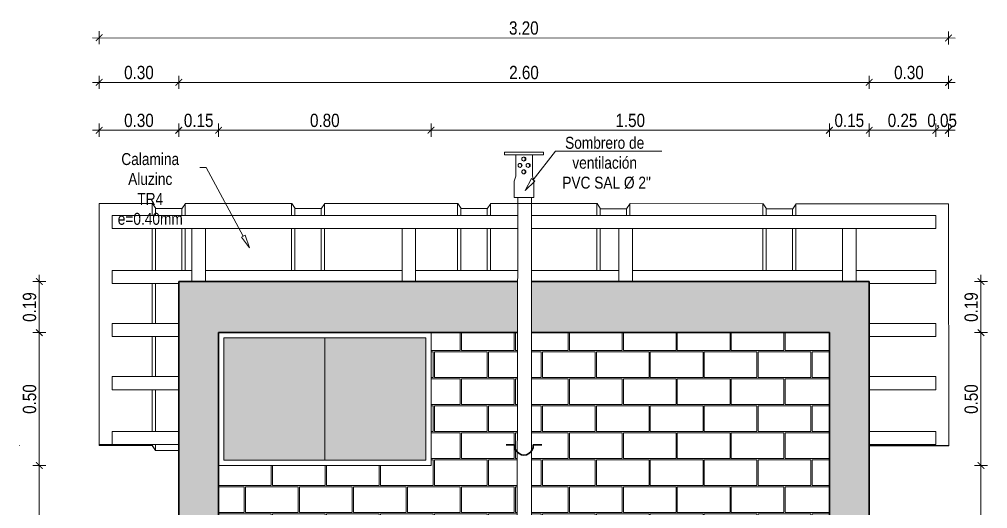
# Model space of a CAD drawing. Header units: metres. Extents: x 116.6 to 157, y -0.9 to 78.1.
# Drawn here: x 134.582 to 138.228, y 70.418 to 72.26 of the extents above; entities that cross this region are included whole.
import ezdxf
from ezdxf import colors
from ezdxf.entities.mleader import LeaderData, LeaderLine
from ezdxf.math import Vec2, Vec3

# ---------------------------------------------------------------- set-up
doc = ezdxf.new("R2010")
doc.units = ezdxf.units.M
doc.layers.get('0').update_dxf_attribs({"color": 253})
doc.layers.get('Defpoints').update_dxf_attribs({"color": 30, "lineweight": 9})
for name, color, linetype, lineweight in [('-Accesorios PVC', 88, 'Continuous', 20), ('-Acero techos', 252, 'Continuous', 13), ('-Acotado', 251, 'Continuous', 5), ('-Ladrillo', 34, 'Continuous', 9), ('-Techo', 136, 'Continuous', 20), ('FIC-2ES_CONCRETO 210', 251, 'Continuous', 30), ('FIC-2ES_VEREDA', 253, 'Continuous', 5), ('pluma 1', 1, 'Continuous', 9), ('TUBERIA METALICA', 159, 'Continuous', 30), ('ventana', 152, 'Continuous', 20)]:
    doc.layers.add(name, color=color, linetype=linetype, lineweight=lineweight)
doc.layers.add('A_50_CotasExter', color=253, linetype='Continuous')
doc.styles.add('-Arial Narrow', font='ARIALN.TTF')
doc.dimstyles.new('Esc 1_20n', dxfattribs={"dimscale": 0.02, "dimtxt": 2, "dimasz": 1, "dimexe": 1, "dimexo": 1, "dimgap": 0.45, "dimtad": 1, "dimtoh": 1, "dimzin": 3, "dimdsep": 46, "dimtxsty": '-Arial Narrow', "dimblk": 'ARCHTICK', "dimcen": 1, "dimdle": 1, "dimclrd": 252, "dimclre": 252, "dimclrt": 252, "dimadec": 0, "dimazin": 0, "dimtfac": 1, "dimtix": 1, "dimtmove": 1, "dimatfit": 2, "dimldrblk": 'ARCHTICK', "dimfxl": 1, "dimfxlon": 1, "dimtolj": 2, "dimlwd": 5, "dimlwe": 5, "dimarcsym": 0})

# ---------------------------------------------------------------- blocks, each defined once
blk = doc.blocks.new('Sombrero de Ventilacion')
at = {"layer": '-Accesorios PVC', "ltscale": 0.009}
for points in [[(-0.105, 0.2436), (0.105, 0.2436), (0.105, 0.23), (-0.105, 0.23)], [(0.0529, 0.089), (0.0529, 0), (-0.0529, 0), (-0.0529, 0.089), (-0.0443, 0.1163), (-0.0443, 0.23), (0.0443, 0.23), (0.0443, 0.1163)]]:
    blk.add_lwpolyline(points, close=True, dxfattribs=at)
for centre in [(0.0014, 0.2076), (-0.0216, 0.1732), (0.0216, 0.1732), (0.0014, 0.1387)]:
    blk.add_circle(centre, 0.0109, dxfattribs=at)
for centre in [(0.0051, 0.2076), (-0.0179, 0.1732), (0.0253, 0.1732), (0.0051, 0.1387)]:
    blk.add_arc(centre, 0.0115, 108.8693, 251.1307, dxfattribs=at)
blk = doc.blocks.new('_ArchTick')
at = {"color": 0, "linetype": 'ByBlock', "const_width": 0.15}
blk.add_lwpolyline([(-0.5, -0.5), (0.5, 0.5)], dxfattribs=at)
blk = doc.blocks.new('*D695')
at = {"layer": 'A_50_CotasExter', "color": 252, "lineweight": 5, "transparency": 16777216}
for p, q in [((134.6576, 68.7478), (134.6576, 70.6051)), ((134.6826, 70.5801), (134.6326, 70.5801)), ((134.6826, 68.7728), (134.6326, 68.7728))]:
    blk.add_line(p, q, dxfattribs=at)
at = {"layer": 'Defpoints', "color": 0, "transparency": 16777216}
for p in [(134.6576, 70.5801), (135.2299, 70.5801), (135.0799, 68.7728)]:
    blk.add_point(p, dxfattribs=at)
at = {"layer": 'A_50_CotasExter', "color": 252, "lineweight": 5, "transparency": 16777216, "xscale": 0.025, "yscale": 0.025, "zscale": 0.025}
for p, rotation in [((134.6576, 70.5801), 90), ((134.6576, 68.7728), 270)]:
    blk.add_blockref('_ArchTick', p, dxfattribs=dict(at, rotation=rotation))
at = {"layer": 'A_50_CotasExter', "color": 252, "transparency": 16777216, "insert": (134.6208, 69.6764), "char_height": 0.05, "attachment_point": 5, "rotation": 90, "style": '-Arial Narrow'}
blk.add_mtext('\\A2;1.81', dxfattribs=at)
blk = doc.blocks.new('*D696')
at = {"layer": 'A_50_CotasExter', "color": 252, "lineweight": 5, "transparency": 16777216}
for p, q in [((134.6576, 70.5551), (134.6576, 71.1051)), ((134.6826, 71.0801), (134.6326, 71.0801)), ((134.6826, 70.5801), (134.6326, 70.5801))]:
    blk.add_line(p, q, dxfattribs=at)
at = {"layer": 'Defpoints', "color": 0, "transparency": 16777216}
for p in [(134.6576, 71.0801), (135.2299, 71.0801), (135.2299, 70.5801)]:
    blk.add_point(p, dxfattribs=at)
at = {"layer": 'A_50_CotasExter', "color": 252, "lineweight": 5, "transparency": 16777216, "xscale": 0.025, "yscale": 0.025, "zscale": 0.025}
for p, rotation in [((134.6576, 71.0801), 90), ((134.6576, 70.5801), 270)]:
    blk.add_blockref('_ArchTick', p, dxfattribs=dict(at, rotation=rotation))
at = {"layer": 'A_50_CotasExter', "color": 252, "transparency": 16777216, "insert": (134.6208, 70.8301), "char_height": 0.05, "attachment_point": 5, "rotation": 90, "style": '-Arial Narrow'}
blk.add_mtext('\\A2;0.50', dxfattribs=at)
blk = doc.blocks.new('*D697')
at = {"layer": 'A_50_CotasExter', "color": 252, "lineweight": 5, "transparency": 16777216}
for p, q in [((134.6576, 71.0551), (134.6576, 71.2978)), ((134.6826, 71.2728), (134.6326, 71.2728)), ((134.6826, 71.0801), (134.6326, 71.0801))]:
    blk.add_line(p, q, dxfattribs=at)
at = {"layer": 'Defpoints', "color": 0, "transparency": 16777216}
for p in [(134.6576, 71.2728), (135.0799, 71.2728), (135.2299, 71.0801)]:
    blk.add_point(p, dxfattribs=at)
at = {"layer": 'A_50_CotasExter', "color": 252, "lineweight": 5, "transparency": 16777216, "xscale": 0.025, "yscale": 0.025, "zscale": 0.025}
for p, rotation in [((134.6576, 71.2728), 90), ((134.6576, 71.0801), 270)]:
    blk.add_blockref('_ArchTick', p, dxfattribs=dict(at, rotation=rotation))
at = {"layer": 'A_50_CotasExter', "color": 252, "transparency": 16777216, "insert": (134.6208, 71.1764), "char_height": 0.05, "attachment_point": 5, "rotation": 90, "style": '-Arial Narrow'}
blk.add_mtext('\\A2;0.19', dxfattribs=at)
blk = doc.blocks.new('_ClosedBlank')
at = {"color": 0, "linetype": 'ByBlock', "lineweight": -2}
for p, q in [((-1, 0.167), (0, 0)), ((-1, 0.167), (-1, -0.167)), ((0, 0), (-1, -0.167))]:
    blk.add_line(p, q, dxfattribs=at)
blk = doc.blocks.new('*D702')
at = {"layer": 'A_50_CotasExter', "color": 252, "lineweight": 5, "transparency": 16777216}
for p, q in [((138.2034, 68.7478), (138.2034, 70.6051)), ((138.1784, 70.5801), (138.2284, 70.5801)), ((138.1784, 68.7728), (138.2284, 68.7728))]:
    blk.add_line(p, q, dxfattribs=at)
at = {"layer": 'Defpoints', "color": 0, "transparency": 16777216}
for p in [(137.6311, 70.5801), (138.2034, 70.5801), (137.7811, 68.7728)]:
    blk.add_point(p, dxfattribs=at)
at = {"layer": 'A_50_CotasExter', "color": 252, "lineweight": 5, "transparency": 16777216, "xscale": 0.025, "yscale": 0.025, "zscale": 0.025}
for p, rotation in [((138.2034, 70.5801), 90), ((138.2034, 68.7728), 270)]:
    blk.add_blockref('_ArchTick', p, dxfattribs=dict(at, rotation=rotation))
at = {"layer": 'A_50_CotasExter', "color": 252, "transparency": 16777216, "insert": (138.1667, 69.6764), "char_height": 0.05, "attachment_point": 5, "rotation": 90, "style": '-Arial Narrow'}
blk.add_mtext('\\A2;1.81', dxfattribs=at)
blk = doc.blocks.new('*D698')
at = {"layer": 'A_50_CotasExter', "color": 252, "lineweight": 5, "transparency": 16777216}
for p, q in [((138.2034, 70.5551), (138.2034, 71.1051)), ((138.1784, 71.0801), (138.2284, 71.0801)), ((138.1784, 70.5801), (138.2284, 70.5801))]:
    blk.add_line(p, q, dxfattribs=at)
at = {"layer": 'Defpoints', "color": 0, "transparency": 16777216}
for p in [(137.6311, 71.0801), (138.2034, 71.0801), (137.6311, 70.5801)]:
    blk.add_point(p, dxfattribs=at)
at = {"layer": 'A_50_CotasExter', "color": 252, "lineweight": 5, "transparency": 16777216, "xscale": 0.025, "yscale": 0.025, "zscale": 0.025}
for p, rotation in [((138.2034, 71.0801), 90), ((138.2034, 70.5801), 270)]:
    blk.add_blockref('_ArchTick', p, dxfattribs=dict(at, rotation=rotation))
at = {"layer": 'A_50_CotasExter', "color": 252, "transparency": 16777216, "insert": (138.1667, 70.8301), "char_height": 0.05, "attachment_point": 5, "rotation": 90, "style": '-Arial Narrow'}
blk.add_mtext('\\A2;0.50', dxfattribs=at)
blk = doc.blocks.new('*D699')
at = {"layer": 'A_50_CotasExter', "color": 252, "lineweight": 5, "transparency": 16777216}
for p, q in [((138.2034, 71.0551), (138.2034, 71.2978)), ((138.1784, 71.2728), (138.2284, 71.2728)), ((138.1784, 71.0801), (138.2284, 71.0801))]:
    blk.add_line(p, q, dxfattribs=at)
at = {"layer": 'Defpoints', "color": 0, "transparency": 16777216}
for p in [(137.7811, 71.2728), (138.2034, 71.2728), (137.6311, 71.0801)]:
    blk.add_point(p, dxfattribs=at)
at = {"layer": 'A_50_CotasExter', "color": 252, "lineweight": 5, "transparency": 16777216, "xscale": 0.025, "yscale": 0.025, "zscale": 0.025}
for p, rotation in [((138.2034, 71.2728), 90), ((138.2034, 71.0801), 270)]:
    blk.add_blockref('_ArchTick', p, dxfattribs=dict(at, rotation=rotation))
at = {"layer": 'A_50_CotasExter', "color": 252, "transparency": 16777216, "insert": (138.1667, 71.1764), "char_height": 0.05, "attachment_point": 5, "rotation": 90, "style": '-Arial Narrow'}
blk.add_mtext('\\A2;0.19', dxfattribs=at)
blk = doc.blocks.new('*D703')
at = {"layer": 'A_50_CotasExter', "color": 252, "lineweight": 5, "transparency": 16777216}
for p, q in [((134.8828, 71.8172), (134.8828, 71.8672)), ((135.1826, 71.8172), (135.1826, 71.8672)), ((134.8578, 71.8422), (135.2076, 71.8422))]:
    blk.add_line(p, q, dxfattribs=at)
at = {"layer": 'Defpoints', "color": 0, "transparency": 16777216}
for p in [(135.1826, 71.8422), (134.8828, 71.521), (135.1826, 71.2728)]:
    blk.add_point(p, dxfattribs=at)
at = {"layer": 'A_50_CotasExter', "color": 252, "lineweight": 5, "transparency": 16777216, "xscale": 0.025, "yscale": 0.025, "zscale": 0.025, "rotation": 180}
blk.add_blockref('_ArchTick', (134.8828, 71.8422), dxfattribs=at)
at = {"layer": 'A_50_CotasExter', "color": 252, "lineweight": 5, "transparency": 16777216, "xscale": 0.025, "yscale": 0.025, "zscale": 0.025}
blk.add_blockref('_ArchTick', (135.1826, 71.8422), dxfattribs=at)
at = {"layer": 'A_50_CotasExter', "color": 252, "transparency": 16777216, "insert": (135.0327, 71.879), "char_height": 0.05, "attachment_point": 5, "style": '-Arial Narrow'}
blk.add_mtext('\\A2;0.30', dxfattribs=at)
blk = doc.blocks.new('*D704')
at = {"layer": 'A_50_CotasExter', "color": 252, "lineweight": 5, "transparency": 16777216}
for p, q in [((135.1826, 71.8172), (135.1826, 71.8672)), ((135.3326, 71.8172), (135.3326, 71.8672)), ((135.1576, 71.8422), (135.3576, 71.8422))]:
    blk.add_line(p, q, dxfattribs=at)
at = {"layer": 'Defpoints', "color": 0, "transparency": 16777216}
for p in [(135.3326, 71.8422), (135.1826, 71.2728), (135.3326, 71.0801)]:
    blk.add_point(p, dxfattribs=at)
at = {"layer": 'A_50_CotasExter', "color": 252, "lineweight": 5, "transparency": 16777216, "xscale": 0.025, "yscale": 0.025, "zscale": 0.025, "rotation": 180}
blk.add_blockref('_ArchTick', (135.1826, 71.8422), dxfattribs=at)
at = {"layer": 'A_50_CotasExter', "color": 252, "lineweight": 5, "transparency": 16777216, "xscale": 0.025, "yscale": 0.025, "zscale": 0.025}
blk.add_blockref('_ArchTick', (135.3326, 71.8422), dxfattribs=at)
at = {"layer": 'A_50_CotasExter', "color": 252, "transparency": 16777216, "insert": (135.2576, 71.879), "char_height": 0.05, "attachment_point": 5, "style": '-Arial Narrow'}
blk.add_mtext('\\A2;0.15', dxfattribs=at)
blk = doc.blocks.new('*D705')
at = {"layer": 'A_50_CotasExter', "color": 252, "lineweight": 5, "transparency": 16777216}
for p, q in [((135.3326, 71.8172), (135.3326, 71.8672)), ((136.1326, 71.8172), (136.1326, 71.8672)), ((135.3076, 71.8422), (136.1576, 71.8422))]:
    blk.add_line(p, q, dxfattribs=at)
at = {"layer": 'Defpoints', "color": 0, "transparency": 16777216}
for p in [(136.1326, 71.8422), (135.3326, 71.0801), (136.1326, 71.0801)]:
    blk.add_point(p, dxfattribs=at)
at = {"layer": 'A_50_CotasExter', "color": 252, "lineweight": 5, "transparency": 16777216, "xscale": 0.025, "yscale": 0.025, "zscale": 0.025, "rotation": 180}
blk.add_blockref('_ArchTick', (135.3326, 71.8422), dxfattribs=at)
at = {"layer": 'A_50_CotasExter', "color": 252, "lineweight": 5, "transparency": 16777216, "xscale": 0.025, "yscale": 0.025, "zscale": 0.025}
blk.add_blockref('_ArchTick', (136.1326, 71.8422), dxfattribs=at)
at = {"layer": 'A_50_CotasExter', "color": 252, "transparency": 16777216, "insert": (135.7326, 71.879), "char_height": 0.05, "attachment_point": 5, "style": '-Arial Narrow'}
blk.add_mtext('\\A2;0.80', dxfattribs=at)
blk = doc.blocks.new('*D706')
at = {"layer": 'A_50_CotasExter', "color": 252, "lineweight": 5, "transparency": 16777216}
for p, q in [((136.1326, 71.8172), (136.1326, 71.8672)), ((137.6326, 71.8172), (137.6326, 71.8672)), ((136.1076, 71.8422), (137.6576, 71.8422))]:
    blk.add_line(p, q, dxfattribs=at)
at = {"layer": 'Defpoints', "color": 0, "transparency": 16777216}
for p in [(137.6326, 71.8422), (136.1326, 71.0801), (137.6326, 71.0801)]:
    blk.add_point(p, dxfattribs=at)
at = {"layer": 'A_50_CotasExter', "color": 252, "lineweight": 5, "transparency": 16777216, "xscale": 0.025, "yscale": 0.025, "zscale": 0.025, "rotation": 180}
blk.add_blockref('_ArchTick', (136.1326, 71.8422), dxfattribs=at)
at = {"layer": 'A_50_CotasExter', "color": 252, "lineweight": 5, "transparency": 16777216, "xscale": 0.025, "yscale": 0.025, "zscale": 0.025}
blk.add_blockref('_ArchTick', (137.6326, 71.8422), dxfattribs=at)
at = {"layer": 'A_50_CotasExter', "color": 252, "transparency": 16777216, "insert": (136.8826, 71.879), "char_height": 0.05, "attachment_point": 5, "style": '-Arial Narrow'}
blk.add_mtext('\\A2;1.50', dxfattribs=at)
blk = doc.blocks.new('*D707')
at = {"layer": 'A_50_CotasExter', "color": 252, "lineweight": 5, "transparency": 16777216}
for p, q in [((137.6326, 71.8172), (137.6326, 71.8672)), ((137.7826, 71.8172), (137.7826, 71.8672)), ((137.6076, 71.8422), (137.8076, 71.8422))]:
    blk.add_line(p, q, dxfattribs=at)
at = {"layer": 'Defpoints', "color": 0, "transparency": 16777216}
for p in [(137.7826, 71.8422), (137.7826, 71.2728), (137.6326, 71.0801)]:
    blk.add_point(p, dxfattribs=at)
at = {"layer": 'A_50_CotasExter', "color": 252, "lineweight": 5, "transparency": 16777216, "xscale": 0.025, "yscale": 0.025, "zscale": 0.025, "rotation": 180}
blk.add_blockref('_ArchTick', (137.6326, 71.8422), dxfattribs=at)
at = {"layer": 'A_50_CotasExter', "color": 252, "lineweight": 5, "transparency": 16777216, "xscale": 0.025, "yscale": 0.025, "zscale": 0.025}
blk.add_blockref('_ArchTick', (137.7826, 71.8422), dxfattribs=at)
at = {"layer": 'A_50_CotasExter', "color": 252, "transparency": 16777216, "insert": (137.7076, 71.879), "char_height": 0.05, "attachment_point": 5, "style": '-Arial Narrow'}
blk.add_mtext('\\A2;0.15', dxfattribs=at)
blk = doc.blocks.new('*D708')
at = {"layer": 'A_50_CotasExter', "color": 252, "lineweight": 5, "transparency": 16777216}
for p, q in [((137.7826, 71.8172), (137.7826, 71.8672)), ((138.0334, 71.8172), (138.0334, 71.8672)), ((137.7576, 71.8422), (138.0584, 71.8422))]:
    blk.add_line(p, q, dxfattribs=at)
at = {"layer": 'Defpoints', "color": 0, "transparency": 16777216}
for p in [(138.0334, 71.8422), (138.0334, 71.521), (137.7826, 71.2728)]:
    blk.add_point(p, dxfattribs=at)
at = {"layer": 'A_50_CotasExter', "color": 252, "lineweight": 5, "transparency": 16777216, "xscale": 0.025, "yscale": 0.025, "zscale": 0.025, "rotation": 180}
blk.add_blockref('_ArchTick', (137.7826, 71.8422), dxfattribs=at)
at = {"layer": 'A_50_CotasExter', "color": 252, "lineweight": 5, "transparency": 16777216, "xscale": 0.025, "yscale": 0.025, "zscale": 0.025}
blk.add_blockref('_ArchTick', (138.0334, 71.8422), dxfattribs=at)
at = {"layer": 'A_50_CotasExter', "color": 252, "transparency": 16777216, "insert": (137.908, 71.879), "char_height": 0.05, "attachment_point": 5, "style": '-Arial Narrow'}
blk.add_mtext('\\A2;0.25', dxfattribs=at)
blk = doc.blocks.new('*D709')
at = {"layer": 'A_50_CotasExter', "color": 252, "lineweight": 5, "transparency": 16777216}
for p, q in [((138.0334, 71.8172), (138.0334, 71.8672)), ((138.0808, 71.8172), (138.0808, 71.8672)), ((138.0334, 71.8422), (138.0084, 71.8422)), ((138.0808, 71.8422), (138.0334, 71.8422)), ((138.0808, 71.8422), (138.1058, 71.8422))]:
    blk.add_line(p, q, dxfattribs=at)
at = {"layer": 'Defpoints', "color": 0, "transparency": 16777216}
for p in [(138.0334, 71.8422), (138.0334, 71.5668), (138.0808, 71.5207)]:
    blk.add_point(p, dxfattribs=at)
at = {"layer": 'A_50_CotasExter', "color": 252, "lineweight": 5, "transparency": 16777216, "xscale": 0.025, "yscale": 0.025, "zscale": 0.025}
blk.add_blockref('_ArchTick', (138.0334, 71.8422), dxfattribs=at)
at = {"layer": 'A_50_CotasExter', "color": 252, "lineweight": 5, "transparency": 16777216, "xscale": 0.025, "yscale": 0.025, "zscale": 0.025, "rotation": 180}
blk.add_blockref('_ArchTick', (138.0808, 71.8422), dxfattribs=at)
at = {"layer": 'A_50_CotasExter', "color": 252, "transparency": 16777216, "insert": (138.0571, 71.879), "char_height": 0.05, "attachment_point": 5, "style": '-Arial Narrow'}
blk.add_mtext('\\A2;0.05', dxfattribs=at)
blk = doc.blocks.new('*D710')
at = {"layer": 'A_50_CotasExter', "color": 252, "lineweight": 5, "transparency": 16777216}
for p, q in [((134.8828, 71.9975), (134.8828, 72.0475)), ((135.1826, 71.9975), (135.1826, 72.0475)), ((134.8578, 72.0225), (135.2076, 72.0225))]:
    blk.add_line(p, q, dxfattribs=at)
at = {"layer": 'Defpoints', "color": 0, "transparency": 16777216}
for p in [(135.1826, 72.0225), (134.8828, 71.5668), (135.1826, 71.5668)]:
    blk.add_point(p, dxfattribs=at)
at = {"layer": 'A_50_CotasExter', "color": 252, "lineweight": 5, "transparency": 16777216, "xscale": 0.025, "yscale": 0.025, "zscale": 0.025, "rotation": 180}
blk.add_blockref('_ArchTick', (134.8828, 72.0225), dxfattribs=at)
at = {"layer": 'A_50_CotasExter', "color": 252, "lineweight": 5, "transparency": 16777216, "xscale": 0.025, "yscale": 0.025, "zscale": 0.025}
blk.add_blockref('_ArchTick', (135.1826, 72.0225), dxfattribs=at)
at = {"layer": 'A_50_CotasExter', "color": 252, "transparency": 16777216, "insert": (135.0327, 72.0592), "char_height": 0.05, "attachment_point": 5, "style": '-Arial Narrow'}
blk.add_mtext('\\A2;0.30', dxfattribs=at)
blk = doc.blocks.new('*D711')
at = {"layer": 'A_50_CotasExter', "color": 252, "lineweight": 5, "transparency": 16777216}
for p, q in [((135.1826, 71.9975), (135.1826, 72.0475)), ((137.7826, 71.9975), (137.7826, 72.0475)), ((135.1576, 72.0225), (137.8076, 72.0225))]:
    blk.add_line(p, q, dxfattribs=at)
at = {"layer": 'Defpoints', "color": 0, "transparency": 16777216}
for p in [(137.7826, 72.0225), (135.1826, 71.5668), (137.7826, 71.2728)]:
    blk.add_point(p, dxfattribs=at)
at = {"layer": 'A_50_CotasExter', "color": 252, "lineweight": 5, "transparency": 16777216, "xscale": 0.025, "yscale": 0.025, "zscale": 0.025}
for p, rotation in [((135.1826, 72.0225), 179.9999999999821), ((137.7826, 72.0225), 359.999999999982)]:
    blk.add_blockref('_ArchTick', p, dxfattribs=dict(at, rotation=rotation))
at = {"layer": 'A_50_CotasExter', "color": 252, "transparency": 16777216, "insert": (136.4826, 72.0592), "char_height": 0.05, "attachment_point": 5, "style": '-Arial Narrow'}
blk.add_mtext('\\A2;2.60', dxfattribs=at)
blk = doc.blocks.new('*D712')
at = {"layer": 'A_50_CotasExter', "color": 252, "lineweight": 5, "transparency": 16777216}
for p, q in [((137.7826, 71.9975), (137.7826, 72.0475)), ((138.0816, 71.9975), (138.0816, 72.0475)), ((137.7576, 72.0225), (138.1066, 72.0225))]:
    blk.add_line(p, q, dxfattribs=at)
at = {"layer": 'Defpoints', "color": 0, "transparency": 16777216}
for p in [(138.0816, 72.0225), (137.7826, 71.2728), (138.0816, 71.1096)]:
    blk.add_point(p, dxfattribs=at)
at = {"layer": 'A_50_CotasExter', "color": 252, "lineweight": 5, "transparency": 16777216, "xscale": 0.025, "yscale": 0.025, "zscale": 0.025}
for p, rotation in [((137.7826, 72.0225), 179.9999999999821), ((138.0816, 72.0225), 359.999999999982)]:
    blk.add_blockref('_ArchTick', p, dxfattribs=dict(at, rotation=rotation))
at = {"layer": 'A_50_CotasExter', "color": 252, "transparency": 16777216, "insert": (137.9321, 72.0592), "char_height": 0.05, "attachment_point": 5, "style": '-Arial Narrow'}
blk.add_mtext('\\A2;0.30', dxfattribs=at)
blk = doc.blocks.new('*D713')
at = {"layer": 'A_50_CotasExter', "color": 252, "lineweight": 5, "transparency": 16777216}
for p, q in [((134.883, 72.1657), (134.8831, 72.2157)), ((138.081, 72.1644), (138.081, 72.2144)), ((138.106, 72.1894), (134.858, 72.1907))]:
    blk.add_line(p, q, dxfattribs=at)
at = {"layer": 'Defpoints', "color": 0, "transparency": 16777216}
for p in [(134.883, 72.1907), (134.8828, 71.5668), (138.0808, 71.5655)]:
    blk.add_point(p, dxfattribs=at)
at = {"layer": 'A_50_CotasExter', "color": 252, "lineweight": 5, "transparency": 16777216, "xscale": 0.025, "yscale": 0.025, "zscale": 0.025}
for p, rotation in [((134.883, 72.1907), 179.9769581682125), ((138.081, 72.1894), 359.9769581682125)]:
    blk.add_blockref('_ArchTick', p, dxfattribs=dict(at, rotation=rotation))
at = {"layer": 'A_50_CotasExter', "color": 252, "transparency": 16777216, "insert": (136.482, 72.2268), "char_height": 0.05, "attachment_point": 5, "rotation": 359.977, "style": '-Arial Narrow'}
blk.add_mtext('\\A2;3.20', dxfattribs=at)

msp = doc.modelspace()

# ---------------------------------------------------------------- hatches: boundary and pattern name
at = {"layer": '-Acero techos', "true_color": 0xadddf7}
h = msp.add_hatch(dxfattribs=at)
h.set_pattern_fill('AR-CONC', color=141, scale=0.0001)
h.set_pattern_definition([(50, (-1391.218071, -1351.6886), (0.0182184669, -0.00159390855), [0.001905, -0.020955]), (355, (-1391.218071, -1351.6886), (-0.00352434214, 0.01910568452), [0.001524, -0.01676405842]), (100.4514447, (-1391.216553, -1351.688733), (0.01469412471, 0.01751177519), [0.00161900088, -0.01780902446]), (46.1842, (-1391.218071, -1351.68352), (0.0271079041, -0.0042042328), [0.0028575, -0.0314325]), (96.6355576, (-1391.215812, -1351.68387), (0.0237404134, 0.02474261246), [0.0024285023, -0.0267135608]), (351.1841512, (-1391.218071, -1351.68352), (0.0237404134, 0.02474261246), [0.0022859967, -0.0251459732]), (21, (-1391.215531, -1351.68479), (0.01516143913, -0.01022651982), [0.001905, -0.020955]), (326, (-1391.215531, -1351.68479), (0.00618020283, 0.01841879661), [0.001524, -0.016764]), (71.451445, (-1391.214268, -1351.685643), (0.02134164193, 0.00819227689), [0.00161900088, -0.01780899376]), (37.5, (-1391.2180715, -1351.6886004), (0.000308860325, 0.008455503887), [0, -0.0165608, 0, -0.017018, 0, -0.0168275]), (7.5, (-1391.2180715, -1351.6886), (0.00668196625, 0.01001805748), [0, -0.0097028, 0, -0.0161798, 0, -0.0064135]), (327.5, (-1391.223736, -1351.6886004), (0.013559059517, -0.0005728744), [0, -0.00635, 0, -0.019812, 0, -0.026289]), (317.5, (-1391.226276, -1351.6886), (0.01481291814, 0.0025426491), [0, -0.008255, 0, -0.0131572, 0, -0.018669])])
h.paths.add_polyline_path([(136.1126, 70.6001), (136.1126, 71.06), (135.3526, 71.0601), (135.3526, 70.6001)])
at = {"layer": '-Acotado'}
h = msp.add_hatch(color=30, dxfattribs=at)
h.dxf.hatch_style = 1
h.paths.add_polyline_path([(136.0743, 71.2728), (136.0235, 71.2728), (135.3326, 71.2728), (135.283, 71.2728), (135.2322, 71.2728), (135.1826, 71.2728), (135.1826, 69.8004), (135.3326, 69.7279), (135.3326, 70.5291), (135.3326, 71.0291), (135.3326, 71.0801), (136.1326, 71.0801), (136.4587, 71.0801), (136.4591, 71.2728)])
h.paths.add_polyline_path([(137.7826, 71.2728), (137.6326, 71.2728), (136.8909, 71.2728), (136.8401, 71.2728), (136.5106, 71.2728), (136.5106, 71.0801), (137.6326, 71.0801), (137.6326, 68.7728), (137.7817, 68.7728), (137.7826, 68.774), (137.7826, 69.3951), (137.7474, 69.3828), (137.7826, 69.4105)])
h.paths.add_polyline_path([(135.3326, 69.7279), (135.1826, 69.8004), (135.1826, 68.7728), (135.3326, 68.7728)])
at = {"layer": '-Ladrillo', "ltscale": 0.1}
h = msp.add_hatch(dxfattribs=at)
h.set_pattern_fill('AR-B816C', color=256, scale=0.0005)
h.set_pattern_definition([(0, (135.33261, 68.77277), (0.1016, 0.1016), [0.1984375, -0.0047625]), (0, (135.23101, 68.77753), (0.1016, 0.1016), [0.1984375, -0.0047625]), (90, (135.33261, 68.77277), (-0.1016, 0.1016), [-0.1063625, 0.0968375]), (90, (135.32785, 68.77277), (-0.1016, 0.1016), [-0.1063625, 0.0968375])])
h.paths.add_polyline_path([(136.1326, 70.5801), (135.3326, 70.5801), (135.3326, 68.7728), (136.4326, 68.7728), (136.4326, 70.3728), (136.4572, 70.3728), (136.4587, 71.0801), (136.5106, 71.0801), (136.5106, 70.3728), (136.5326, 70.3728), (136.5326, 68.7728), (137.6326, 68.7728), (137.6326, 71.0801), (136.1326, 71.0801)])

# ---------------------------------------------------------------- linework, layer by layer
at = {"layer": '-Techo'}
for p, q in [((134.8824, 70.655), (134.8828, 71.5668)), ((134.8828, 71.5668), (135.0837, 71.5666)), ((135.0828, 71.521), (135.0828, 71.5666)), ((135.0965, 71.5476), (135.0837, 71.5666)), ((135.0956, 71.521), (135.0956, 71.549)), ((135.0965, 71.5476), (135.196, 71.5476)), ((135.1945, 71.521), (135.1945, 71.5476)), ((135.1948, 71.5466), (135.2083, 71.5666)), ((135.2073, 71.521), (135.2073, 71.5651)), ((135.2083, 71.5666), (135.6083, 71.5664)), ((135.6073, 71.521), (135.6073, 71.5664)), ((135.621, 71.5474), (135.6083, 71.5664)), ((135.6201, 71.521), (135.6201, 71.5488)), ((135.621, 71.5474), (135.7205, 71.5474)), ((135.719, 71.521), (135.719, 71.5474)), ((135.7193, 71.5464), (135.7328, 71.5663)), ((135.7318, 71.521), (135.7318, 71.5649)), ((135.7328, 71.5663), (136.2333, 71.5662)), ((136.2323, 71.521), (136.2323, 71.5662)), ((136.2461, 71.5471), (136.2333, 71.5662)), ((136.2451, 71.521), (136.2451, 71.5486)), ((136.2461, 71.5471), (136.3455, 71.5471)), ((136.3441, 71.521), (136.3441, 71.5471)), ((136.3443, 71.5461), (136.3578, 71.5661)), ((136.3568, 71.521), (136.3569, 71.5647)), ((136.3578, 71.5661), (136.7578, 71.5659)), ((136.7568, 71.521), (136.7569, 71.5659)), ((136.7706, 71.5469), (136.7578, 71.5659)), ((136.7696, 71.521), (136.7696, 71.5484)), ((136.7706, 71.5469), (136.8701, 71.5469)), ((136.8686, 71.521), (136.8686, 71.5469)), ((136.8688, 71.5459), (136.8823, 71.5659)), ((136.8814, 71.521), (136.8814, 71.5645)), ((136.8823, 71.5659), (137.3829, 71.5657)), ((137.3819, 71.521), (137.3819, 71.5657)), ((137.3956, 71.5467), (137.3829, 71.5657)), ((137.3947, 71.521), (137.3947, 71.5481)), ((137.3956, 71.5467), (137.4946, 71.5467)), ((137.4936, 71.521), (137.4936, 71.5467)), ((137.4946, 71.5467), (137.5074, 71.5657)), ((137.5064, 71.521), (137.5064, 71.5642)), ((137.5074, 71.5657), (138.0808, 71.5655)), ((138.0824, 70.6538), (138.0808, 71.5655)), ((135.0827, 71.3147), (135.0828, 71.4717)), ((135.0955, 71.3147), (135.0955, 71.4717)), ((135.1944, 71.3147), (135.1945, 71.4717)), ((135.2072, 71.3147), (135.2073, 71.4717)), ((135.6072, 71.3147), (135.6073, 71.4717)), ((135.62, 71.3147), (135.6201, 71.4717)), ((135.7189, 71.3147), (135.719, 71.4717)), ((135.7317, 71.3147), (135.7318, 71.4717)), ((136.2322, 71.3147), (136.2323, 71.4717)), ((136.245, 71.3147), (136.2451, 71.4717)), ((136.344, 71.3147), (136.344, 71.4717)), ((136.3568, 71.3147), (136.3568, 71.4717)), ((136.7568, 71.3147), (136.7568, 71.4717)), ((136.7695, 71.3147), (136.7696, 71.4717)), ((137.3818, 71.3147), (137.3819, 71.4717)), ((137.3946, 71.3147), (137.3947, 71.4717)), ((137.4935, 71.3147), (137.4936, 71.4717)), ((137.5063, 71.3147), (137.5064, 71.4717)), ((135.0826, 71.1146), (135.0827, 71.2654)), ((135.0954, 71.1146), (135.0955, 71.2654)), ((135.0825, 70.9145), (135.0826, 71.0653)), ((135.0953, 70.9145), (135.0954, 71.0653)), ((135.0825, 70.7083), (135.0825, 70.8653)), ((135.0952, 70.7083), (135.0953, 70.8653)), ((134.583, 70.6551), (134.5824, 70.6561)), ((134.5824, 70.6561), (134.5824, 70.6561)), ((134.8824, 70.656), (135.0824, 70.6559)), ((135.0819, 70.6549), (134.8824, 70.655)), ((135.0947, 70.6359), (135.0819, 70.6549)), ((135.0824, 70.6559), (135.0824, 70.659)), ((135.0824, 70.6559), (135.0952, 70.6369)), ((135.1826, 70.6359), (135.0947, 70.6359)), ((135.0952, 70.6369), (135.0952, 70.659)), ((135.0952, 70.6369), (135.1826, 70.6369)), ((137.7826, 70.6549), (138.0824, 70.6548)), ((138.0824, 70.6538), (137.7826, 70.6539))]:
    msp.add_line(p, q, dxfattribs=at)
at = {"lineweight": 30}
msp.add_lwpolyline([(136.5497, 70.6577), (136.5176, 70.6577, -1.090909), (136.4473, 70.6577), (136.415, 70.6577)], format="xyb", dxfattribs=at)
at = {"layer": 'FIC-2ES_CONCRETO 210', "ltscale": 0.025}
for p, q in [((135.2322, 71.2728), (135.1826, 71.2728)), ((135.1826, 68.4728), (135.1826, 71.2728)), ((135.2322, 71.2728), (135.283, 71.2728)), ((135.3326, 71.2728), (135.283, 71.2728)), ((136.0235, 71.2728), (135.3326, 71.2728)), ((136.0743, 71.2728), (136.0235, 71.2728)), ((136.4591, 71.2728), (136.0743, 71.2728)), ((136.8401, 71.2728), (136.5106, 71.2728)), ((136.8909, 71.2728), (136.8401, 71.2728)), ((137.6326, 71.2728), (136.8909, 71.2728)), ((137.7826, 71.2728), (137.6326, 71.2728)), ((137.7826, 71.2728), (137.7826, 68.4728)), ((135.3326, 71.0801), (135.3326, 68.7728)), ((136.4587, 71.0801), (135.3326, 71.0801)), ((137.6326, 71.0801), (136.5106, 71.0801)), ((137.6326, 68.7728), (137.6326, 71.0801))]:
    msp.add_line(p, q, dxfattribs=at)
at = {"layer": 'FIC-2ES_VEREDA'}
msp.add_line((135.7326, 70.6001), (135.7326, 71.0601), dxfattribs=at)
at = {"layer": 'pluma 1', "color": 152}
for points in [[(136.4572, 70.3678), (136.4598, 71.5884)], [(136.5106, 70.3678), (136.5106, 71.5884)]]:
    msp.add_lwpolyline(points, dxfattribs=at)
at = {"layer": 'TUBERIA METALICA', "color": 252, "lineweight": 20}
for p, q in [((134.9318, 71.521), (134.9318, 71.4717)), ((134.9318, 71.521), (136.4596, 71.521)), ((136.5106, 71.521), (138.0334, 71.521)), ((138.0334, 71.4719), (138.0334, 71.5212)), ((134.9318, 71.4717), (135.2322, 71.4717)), ((135.283, 71.4717), (135.2322, 71.4717)), ((135.2322, 71.4717), (135.2322, 71.2728)), ((135.283, 71.2728), (135.283, 71.4717)), ((135.283, 71.4717), (136.0235, 71.4717)), ((136.0743, 71.4717), (136.0235, 71.4717)), ((136.0235, 71.4717), (136.0235, 71.2728)), ((136.0743, 71.2728), (136.0743, 71.4717)), ((136.0743, 71.4717), (136.4595, 71.4717)), ((136.5106, 71.4717), (136.8401, 71.4717)), ((136.8909, 71.4717), (136.8401, 71.4717)), ((136.8401, 71.4717), (136.8401, 71.2728)), ((136.8909, 71.2728), (136.8909, 71.4717)), ((136.8909, 71.4717), (137.6822, 71.4717)), ((137.733, 71.4717), (137.6822, 71.4717)), ((137.6822, 71.4717), (137.6822, 71.2728)), ((137.733, 71.4717), (138.0334, 71.4719)), ((137.733, 71.2728), (137.733, 71.4717)), ((134.9318, 71.3147), (134.9318, 71.2654)), ((134.9318, 71.3147), (135.2322, 71.3147)), ((135.283, 71.3147), (136.0235, 71.3147)), ((136.0743, 71.3147), (136.4592, 71.3147)), ((136.5106, 71.3147), (136.8401, 71.3147)), ((136.8909, 71.3147), (137.6822, 71.3147)), ((137.733, 71.3147), (138.0334, 71.3147)), ((138.0334, 71.2656), (138.0334, 71.3149)), ((135.1826, 71.2654), (134.9318, 71.2654)), ((138.0334, 71.2656), (137.7826, 71.2654)), ((134.9318, 71.1146), (134.9318, 71.0653)), ((134.9318, 71.1146), (135.1826, 71.1146)), ((137.7826, 71.1146), (138.0334, 71.1146)), ((138.0334, 71.0655), (138.0334, 71.1148)), ((134.9318, 71.0653), (135.1826, 71.0653)), ((137.7826, 71.0653), (138.0334, 71.0655)), ((138.0334, 70.8654), (138.0334, 70.9147)), ((134.9318, 70.9145), (134.9318, 70.8653)), ((134.9318, 70.9145), (135.1826, 70.9145)), ((137.7826, 70.9145), (138.0334, 70.9145)), ((134.9318, 70.8653), (135.1826, 70.8653)), ((137.7826, 70.8653), (138.0334, 70.8653)), ((134.9318, 70.7083), (134.9318, 70.659)), ((134.9318, 70.7083), (135.1826, 70.7083)), ((137.7826, 70.7083), (138.0334, 70.7083)), ((138.0334, 70.6592), (138.0334, 70.7085)), ((134.8824, 70.659), (135.1826, 70.659)), ((137.7826, 70.659), (138.0334, 70.6592))]:
    msp.add_line(p, q, dxfattribs=at)
at = {"layer": 'ventana', "color": 18, "true_color": 0x000000}
for p, q in [((135.3326, 70.5801), (135.3326, 71.0801)), ((135.3326, 71.0801), (136.1326, 71.0801)), ((136.1326, 71.0801), (136.1326, 70.5801)), ((135.3526, 70.6001), (135.3526, 71.0601)), ((135.3526, 71.0601), (136.1126, 71.0601)), ((136.1126, 71.0601), (136.1126, 70.6001)), ((136.1126, 70.6001), (135.3526, 70.6001)), ((136.1326, 70.5801), (135.3326, 70.5801))]:
    msp.add_line(p, q, dxfattribs=at)

# ---------------------------------------------------------------- block references
at = {"layer": '-Accesorios PVC', "xscale": -0.7004046625545017, "yscale": 0.7004046625545017, "zscale": 0.7004046625545017}
msp.add_blockref('Sombrero de Ventilacion', (136.4831, 71.5884), dxfattribs=at)

# ---------------------------------------------------------------- dimensions: what is measured, and where the dimension line sits
at = {"layer": 'A_50_CotasExter'}
for p1, p2, distance, picture, middle in [((138.0808, 71.5655), (134.8828, 71.5668), -0.6239, '*D713', (136.482, 72.2268)), ((134.8828, 71.5668), (135.1826, 71.5668), 0.4557, '*D710', (135.0327, 72.0592))]:
    dim = msp.add_aligned_dim(p1=p1, p2=p2, distance=distance, dimstyle='Esc 1_20n', override={"dimscale": 0.025}, dxfattribs=at)
    dim.commit()
    dim.dimension.update_dxf_attribs({"geometry": picture, "text_midpoint": middle})
for base, p1, p2, angle, picture, middle in [((137.7826, 72.0225), (135.1826, 71.5668), (137.7826, 71.2728), 180, '*D711', (136.4826, 72.0592)), ((138.0816, 72.0225), (137.7826, 71.2728), (138.0816, 71.1096), 180, '*D712', (137.9321, 72.0592)), ((135.1826, 71.8422), (134.8828, 71.521), (135.1826, 71.2728), 180, '*D703', (135.0327, 71.879)), ((135.3326, 71.8422), (135.1826, 71.2728), (135.3326, 71.0801), 180, '*D704', (135.2576, 71.879)), ((136.1326, 71.8422), (135.3326, 71.0801), (136.1326, 71.0801), 180, '*D705', (135.7326, 71.879)), ((137.6326, 71.8422), (136.1326, 71.0801), (137.6326, 71.0801), 180, '*D706', (136.8826, 71.879)), ((137.7826, 71.8422), (137.6326, 71.0801), (137.7826, 71.2728), 180, '*D707', (137.7076, 71.879)), ((138.0334, 71.8422), (137.7826, 71.2728), (138.0334, 71.521), 180, '*D708', (137.908, 71.879)), ((138.0334, 71.8422), (138.0808, 71.5207), (138.0334, 71.5668), 180, '*D709', (138.0571, 71.879)), ((134.6576, 71.2728), (135.2299, 71.0801), (135.0799, 71.2728), 270, '*D697', (134.6208, 71.1764)), ((138.2034, 71.2728), (137.6311, 71.0801), (137.7811, 71.2728), 270, '*D699', (138.1667, 71.1764)), ((134.6576, 71.0801), (135.2299, 70.5801), (135.2299, 71.0801), 270, '*D696', (134.6208, 70.8301)), ((138.2034, 71.0801), (137.6311, 70.5801), (137.6311, 71.0801), 270, '*D698', (138.1667, 70.8301)), ((134.6576, 70.5801), (135.0799, 68.7728), (135.2299, 70.5801), 270, '*D695', (134.6208, 69.6764)), ((138.2034, 70.5801), (137.7811, 68.7728), (137.6311, 70.5801), 270, '*D702', (138.1667, 69.6764))]:
    dim = msp.add_linear_dim(base=base, p1=p1, p2=p2, angle=angle, dimstyle='Esc 1_20n', override={"dimscale": 0.025}, dxfattribs=at)
    dim.commit()
    dim.dimension.update_dxf_attribs({"geometry": picture, "text_midpoint": middle})

# ---------------------------------------------------------------- leaders
at = {"layer": '-Acotado'}
ml = msp.add_multileader_mtext('Standard', dxfattribs=at)
ml.set_content('Sombrero de\\Pventilación\\P PVC SAL %%C 2"', color=7, style='-Arial Narrow')
ml.set_leader_properties(color=7, linetype='Continuous', lineweight=0)
ml.set_arrow_properties(name='CLOSEDBLANK')
ml.build(insert=Vec2(0, 0))
ml.multileader.update_dxf_attribs({"has_dogleg": 0, "text_left_attachment_type": 6, "text_right_attachment_type": 6, "dogleg_length": 0, "arrow_head_size": 0.05, "scale": 0.025})
ctx = ml.context
ctx.base_point, ctx.scale, ctx.char_height, ctx.arrow_head_size, ctx.landing_gap_size, ctx.plane_origin = Vec3(136.6012, 71.7634), 0.025, 0.045, 0.05, 0.0125, Vec3(136.37, 71.5411)
ctx.left_attachment, ctx.right_attachment, ctx.text_align_type = 6, 6, 1
notes = []
notes.append((ctx, [(0, (1, 1, 0), (136.6012, 71.7634), (1, 0), 0, [(0, [(136.4864, 71.6158)], 0, [])])]))
ctx.mtext.insert, ctx.mtext.alignment, ctx.mtext.flow_direction = Vec3(136.7864, 71.8174), 2, 5
ml = msp.add_multileader_mtext('Standard', dxfattribs=at)
ml.set_content('Calamina Aluzinc\\PTR4 e=0.40mm', color=7, style='-Arial Narrow')
ml.set_leader_properties(color=7, linetype='ByLayer', lineweight=0)
ml.set_arrow_properties(name='CLOSEDBLANK')
ml.build(insert=Vec2(0, 0))
ml.multileader.update_dxf_attribs({"has_dogleg": 0, "text_left_attachment_type": 6, "text_right_attachment_type": 6, "dogleg_length": 0, "arrow_head_size": 0.05, "scale": 0.025})
ctx = ml.context
ctx.base_point, ctx.scale, ctx.char_height, ctx.arrow_head_size, ctx.landing_gap_size, ctx.plane_origin = Vec3(134.8652, 71.7022), 0.025, 0.045, 0.05, 0.0125, Vec3(137.7361, 73.7208)
ctx.left_attachment, ctx.right_attachment, ctx.text_align_type = 6, 6, 1
notes.append((ctx, [(1, (1, 1, 0), (135.2855, 71.7022), (-1, 0), 0, [(0, [(135.4494, 71.3992)], 0, [])])]))
ctx.mtext.insert, ctx.mtext.width, ctx.mtext.alignment, ctx.mtext.flow_direction = Vec3(135.0753, 71.7562), 0.447901, 2, 5
for ctx, leaders in notes:
    for number, flags, end, landing, length, lines in leaders:
        leader = LeaderData()
        leader.index, (leader.has_last_leader_line, leader.has_dogleg_vector, leader.attachment_direction) = number, flags
        leader.last_leader_point, leader.dogleg_vector, leader.dogleg_length = Vec3(end), Vec3(landing), length
        for number, points, colour, breaks in lines:
            line = LeaderLine()
            line.index, line.vertices, line.color, line.breaks = number, Vec3.list(points), colors.encode_raw_color(colour), breaks
            leader.lines.append(line)
        ctx.leaders.append(leader)

doc.saveas('drawing.dxf')
